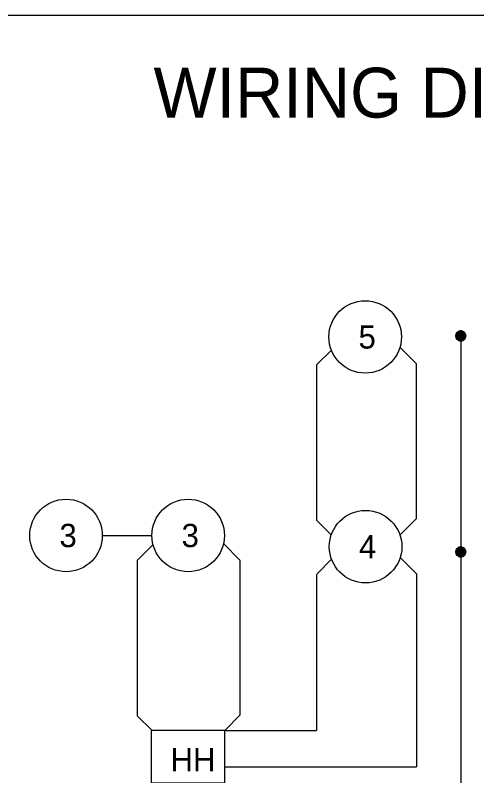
# Model space of a CAD drawing. Extents: x 45035 to 45823, y 31658 to 32158.
# Drawn here: x 45195.5 to 45334.2, y 31929.1 to 32157.9 of the extents above; entities that cross this region are included whole.
import ezdxf

# ---------------------------------------------------------------- set-up
doc = ezdxf.new("R2010")
doc.units = 0
for name, color, linetype in [('Level 35', 7, 'Continuous'), ('Level 59', 7, 'Continuous'), ('Level 60', 7, 'Continuous')]:
    doc.layers.add(name, color=color, linetype=linetype)

msp = doc.modelspace()

# ---------------------------------------------------------------- linework, layer by layer
at = {"layer": 'Level 35'}
msp.add_lwpolyline([(45822.62, 31657.89), (45035.12, 31657.89), (45035.12, 32157.89), (45822.62, 32157.89)], close=True, dxfattribs=at)
at = {"layer": 'Level 59'}
msp.add_lwpolyline([(45035.12, 32157.89), (45822.62, 32157.89), (45822.62, 31657.89), (45035.12, 31657.89)], close=True, dxfattribs=at)
at = {"layer": 'Level 60'}
for p, q in [((45329.35, 32061.43), (45329.35, 31996.47)), ((45315.96, 32053.15), (45311.07, 32058.04)), ((45286.05, 32052.7), (45290.5, 32057.15)), ((45315.96, 32053.15), (45315.96, 32006.44)), ((45286.05, 32052.7), (45286.05, 32006)), ((45286.05, 32006), (45290.5, 32001.55)), ((45315.96, 32006.44), (45311.07, 32001.55)), ((45221.65, 32001.41), (45236.56, 32001.41)), ((45232.12, 31993.92), (45236.9, 31998.69)), ((45263, 31994.03), (45258.07, 31998.96)), ((45329.35, 31996.47), (45329.35, 31916.53)), ((45232.12, 31993.92), (45232.12, 31947.21)), ((45263, 31994.03), (45263, 31947.32)), ((45286.06, 31989.8), (45290.51, 31994.25)), ((45316.05, 31989.86), (45311.15, 31994.75)), ((45285.96, 31989.7), (45285.96, 31942.76)), ((45316.05, 31989.86), (45316.05, 31931.79)), ((45232.12, 31947.21), (45236.69, 31942.65)), ((45263, 31947.32), (45258.44, 31942.76)), ((45258.44, 31942.76), (45285.96, 31942.76)), ((45258.44, 31931.79), (45316.05, 31931.79))]:
    msp.add_line(p, q, dxfattribs=at)
for points in [[(45327.85, 32061.43), (45327.88, 32061.12), (45327.97, 32060.84), (45328.06, 32060.66), (45328.19, 32060.48), (45328.35, 32060.31), (45328.56, 32060.16), (45328.81, 32060.03), (45329.03, 32059.96), (45329.35, 32059.93), (45329.6, 32059.95), (45329.82, 32060), (45330.03, 32060.09), (45330.26, 32060.24), (45330.4, 32060.36), (45330.57, 32060.56), (45330.68, 32060.73), (45330.76, 32060.92), (45330.83, 32061.17), (45330.85, 32061.43), (45330.82, 32061.73), (45330.75, 32061.98), (45330.62, 32062.23), (45330.46, 32062.44), (45330.22, 32062.65), (45329.95, 32062.8), (45329.59, 32062.91), (45329.22, 32062.92), (45328.9, 32062.86), (45328.6, 32062.73), (45328.36, 32062.56), (45328.16, 32062.34), (45328, 32062.09), (45327.91, 32061.85), (45327.86, 32061.62), (45327.85, 32061.41), (45327.95, 32061.53), (45327.95, 32061.43), (45327.95, 32061.33), (45327.95, 32061.23), (45327.95, 32061.13), (45328.05, 32060.93), (45328.15, 32060.73), (45328.25, 32060.53), (45328.45, 32060.33), (45328.75, 32060.13), (45329.05, 32060.03), (45329.45, 32060.03), (45329.65, 32060.03), (45329.95, 32060.13), (45330.15, 32060.23), (45330.35, 32060.43), (45330.55, 32060.63), (45330.65, 32060.83), (45330.75, 32061.13), (45330.75, 32061.43), (45330.75, 32061.73), (45330.65, 32062.03), (45330.45, 32062.33), (45330.25, 32062.53), (45329.95, 32062.73), (45329.65, 32062.83), (45329.35, 32062.83), (45328.95, 32062.83), (45328.55, 32062.63), (45328.35, 32062.43), (45328.15, 32062.23), (45328.05, 32062.03), (45327.95, 32061.83), (45327.95, 32061.63), (45327.95, 32061.53), (45328.05, 32061.43), (45328.05, 32061.23), (45328.15, 32060.93), (45328.25, 32060.73), (45328.45, 32060.43), (45328.75, 32060.23), (45328.95, 32060.13), (45329.75, 32060.13), (45329.95, 32060.23), (45330.25, 32060.43), (45330.45, 32060.63), (45330.55, 32060.83), (45330.65, 32061.33), (45330.65, 32061.83), (45330.45, 32062.13), (45330.25, 32062.43), (45329.95, 32062.63), (45329.55, 32062.73), (45328.95, 32062.73), (45328.55, 32062.53), (45328.35, 32062.33), (45328.15, 32062.03), (45328.05, 32061.73), (45328.05, 32061.43), (45328.15, 32061.53), (45328.15, 32061.13), (45328.35, 32060.73), (45328.55, 32060.43), (45328.95, 32060.23), (45329.75, 32060.23)], [(45329.75, 32060.23), (45330.25, 32060.53), (45330.55, 32061.13), (45330.55, 32061.83), (45330.35, 32062.13), (45329.95, 32062.53), (45329.55, 32062.63), (45328.95, 32062.63), (45328.55, 32062.43), (45328.25, 32062.03), (45328.15, 32061.83), (45328.15, 32061.53), (45328.25, 32061.33), (45328.25, 32061.03), (45328.45, 32060.73), (45328.75, 32060.43), (45328.95, 32060.33), (45329.75, 32060.33), (45330.15, 32060.53), (45330.45, 32061.03), (45330.45, 32061.83), (45330.05, 32062.33), (45329.75, 32062.53), (45328.85, 32062.53), (45328.55, 32062.23), (45328.35, 32062.03), (45328.25, 32061.83), (45328.25, 32061.33), (45328.35, 32061.43), (45328.35, 32061.03), (45328.75, 32060.53), (45329.05, 32060.43), (45329.75, 32060.43), (45330.15, 32060.63), (45330.35, 32061.03), (45330.35, 32061.83), (45329.95, 32062.33), (45329.55, 32062.43), (45328.85, 32062.43), (45328.55, 32062.13), (45328.35, 32061.93), (45328.35, 32061.43), (45328.45, 32061.33), (45328.45, 32061.03), (45328.75, 32060.63), (45328.95, 32060.53), (45329.75, 32060.53), (45330.15, 32060.73), (45330.25, 32061.03), (45330.25, 32061.83), (45329.95, 32062.23), (45329.65, 32062.33), (45328.85, 32062.33), (45328.45, 32061.93), (45328.45, 32061.33), (45328.55, 32061.43), (45328.55, 32061.03), (45328.75, 32060.73), (45328.95, 32060.63), (45329.75, 32060.63), (45329.95, 32060.73), (45330.15, 32060.93), (45330.15, 32061.83), (45329.95, 32062.13), (45329.65, 32062.23), (45328.85, 32062.23), (45328.55, 32061.93), (45328.55, 32061.43), (45328.65, 32061.33), (45328.65, 32061.03), (45328.75, 32060.83), (45328.95, 32060.73), (45329.75, 32060.73), (45330.05, 32060.93), (45330.05, 32061.83), (45329.95, 32062.03), (45329.65, 32062.13), (45328.85, 32062.13), (45328.65, 32061.93), (45328.65, 32061.33), (45328.75, 32061.43), (45328.75, 32061.03), (45328.95, 32060.83), (45329.75, 32060.83), (45329.95, 32061.03), (45329.95, 32061.93), (45329.65, 32062.03), (45328.85, 32062.03), (45328.75, 32061.93), (45328.75, 32061.43), (45328.85, 32061.33), (45328.85, 32061.03), (45328.95, 32060.93), (45329.75, 32060.93), (45329.85, 32061.03), (45329.85, 32061.83), (45329.65, 32061.93), (45328.85, 32061.93), (45328.85, 32061.33), (45328.95, 32061.43), (45328.95, 32061.03)], [(45328.95, 32061.03), (45329.75, 32061.03), (45329.75, 32061.83), (45328.95, 32061.83), (45328.95, 32061.43), (45329.05, 32061.33), (45329.05, 32061.13), (45329.65, 32061.13), (45329.65, 32061.73), (45329.05, 32061.73), (45329.05, 32061.33), (45329.15, 32061.43), (45329.15, 32061.23), (45329.55, 32061.23), (45329.55, 32061.63), (45329.15, 32061.63), (45329.15, 32061.43), (45329.25, 32061.33), (45329.45, 32061.33), (45329.45, 32061.53), (45329.25, 32061.53), (45329.25, 32061.33), (45329.35, 32061.43), (45329.45, 32061.33)], [(45327.85, 31996.46), (45327.88, 31996.15), (45327.97, 31995.88), (45328.06, 31995.7), (45328.19, 31995.51), (45328.35, 31995.35), (45328.56, 31995.19), (45328.81, 31995.07), (45329.03, 31995), (45329.35, 31994.97), (45329.6, 31994.99), (45329.82, 31995.04), (45330.03, 31995.13), (45330.26, 31995.28), (45330.4, 31995.4), (45330.57, 31995.59), (45330.68, 31995.77), (45330.76, 31995.96), (45330.83, 31996.2), (45330.85, 31996.46), (45330.82, 31996.77), (45330.75, 31997.01), (45330.62, 31997.26), (45330.46, 31997.47), (45330.22, 31997.69), (45329.95, 31997.84), (45329.59, 31997.94), (45329.22, 31997.96), (45328.9, 31997.9), (45328.6, 31997.77), (45328.36, 31997.6), (45328.16, 31997.38), (45328, 31997.13), (45327.91, 31996.89), (45327.86, 31996.65), (45327.85, 31996.45), (45327.95, 31996.56), (45327.95, 31996.46), (45327.95, 31996.36), (45327.95, 31996.26), (45327.95, 31996.16), (45328.05, 31995.96), (45328.15, 31995.76), (45328.25, 31995.56), (45328.45, 31995.36), (45328.75, 31995.16), (45329.05, 31995.06), (45329.45, 31995.06), (45329.65, 31995.06), (45329.95, 31995.16), (45330.15, 31995.26), (45330.35, 31995.46), (45330.55, 31995.66), (45330.65, 31995.86), (45330.75, 31996.16), (45330.75, 31996.46), (45330.75, 31996.76), (45330.65, 31997.06), (45330.45, 31997.36), (45330.25, 31997.56), (45329.95, 31997.76), (45329.65, 31997.86), (45329.35, 31997.86), (45328.95, 31997.86), (45328.55, 31997.66), (45328.35, 31997.46), (45328.15, 31997.26), (45328.05, 31997.06), (45327.95, 31996.86), (45327.95, 31996.66), (45327.95, 31996.56), (45328.05, 31996.46), (45328.05, 31996.26), (45328.15, 31995.96), (45328.25, 31995.76), (45328.45, 31995.46), (45328.75, 31995.26), (45328.95, 31995.16), (45329.75, 31995.16), (45329.95, 31995.26), (45330.25, 31995.46), (45330.45, 31995.66), (45330.55, 31995.86), (45330.65, 31996.36), (45330.65, 31996.86), (45330.45, 31997.16), (45330.25, 31997.46), (45329.95, 31997.66), (45329.55, 31997.76), (45328.95, 31997.76), (45328.55, 31997.56), (45328.35, 31997.36), (45328.15, 31997.06), (45328.05, 31996.76), (45328.05, 31996.46), (45328.15, 31996.56), (45328.15, 31996.16), (45328.35, 31995.76), (45328.55, 31995.46), (45328.95, 31995.26), (45329.75, 31995.26)], [(45329.75, 31995.26), (45330.25, 31995.56), (45330.55, 31996.16), (45330.55, 31996.86), (45330.35, 31997.16), (45329.95, 31997.56), (45329.55, 31997.66), (45328.95, 31997.66), (45328.55, 31997.46), (45328.25, 31997.06), (45328.15, 31996.86), (45328.15, 31996.56), (45328.25, 31996.36), (45328.25, 31996.06), (45328.45, 31995.76), (45328.75, 31995.46), (45328.95, 31995.36), (45329.75, 31995.36), (45330.15, 31995.56), (45330.45, 31996.06), (45330.45, 31996.86), (45330.05, 31997.36), (45329.75, 31997.56), (45328.85, 31997.56), (45328.55, 31997.26), (45328.35, 31997.06), (45328.25, 31996.86), (45328.25, 31996.36), (45328.35, 31996.46), (45328.35, 31996.06), (45328.75, 31995.56), (45329.05, 31995.46), (45329.75, 31995.46), (45330.15, 31995.66), (45330.35, 31996.06), (45330.35, 31996.86), (45329.95, 31997.36), (45329.55, 31997.46), (45328.85, 31997.46), (45328.55, 31997.16), (45328.35, 31996.96), (45328.35, 31996.46), (45328.45, 31996.36), (45328.45, 31996.06), (45328.75, 31995.66), (45328.95, 31995.56), (45329.75, 31995.56), (45330.15, 31995.76), (45330.25, 31996.06), (45330.25, 31996.86), (45329.95, 31997.26), (45329.65, 31997.36), (45328.85, 31997.36), (45328.45, 31996.96), (45328.45, 31996.36), (45328.55, 31996.46), (45328.55, 31996.06), (45328.75, 31995.76), (45328.95, 31995.66), (45329.75, 31995.66), (45329.95, 31995.76), (45330.15, 31995.96), (45330.15, 31996.86), (45329.95, 31997.16), (45329.65, 31997.26), (45328.85, 31997.26), (45328.55, 31996.96), (45328.55, 31996.46), (45328.65, 31996.36), (45328.65, 31996.06), (45328.75, 31995.86), (45328.95, 31995.76), (45329.75, 31995.76), (45330.05, 31995.96), (45330.05, 31996.86), (45329.95, 31997.06), (45329.65, 31997.16), (45328.85, 31997.16), (45328.65, 31996.96), (45328.65, 31996.36), (45328.75, 31996.46), (45328.75, 31996.06), (45328.95, 31995.86), (45329.75, 31995.86), (45329.95, 31996.06), (45329.95, 31996.96), (45329.65, 31997.06), (45328.85, 31997.06), (45328.75, 31996.96), (45328.75, 31996.46), (45328.85, 31996.36), (45328.85, 31996.06), (45328.95, 31995.96), (45329.75, 31995.96), (45329.85, 31996.06), (45329.85, 31996.86), (45329.65, 31996.96), (45328.85, 31996.96), (45328.85, 31996.36), (45328.95, 31996.46), (45328.95, 31996.06)], [(45328.95, 31996.06), (45329.75, 31996.06), (45329.75, 31996.86), (45328.95, 31996.86), (45328.95, 31996.46), (45329.05, 31996.36), (45329.05, 31996.16), (45329.65, 31996.16), (45329.65, 31996.76), (45329.05, 31996.76), (45329.05, 31996.36), (45329.15, 31996.46), (45329.15, 31996.26), (45329.55, 31996.26), (45329.55, 31996.66), (45329.15, 31996.66), (45329.15, 31996.46), (45329.25, 31996.36), (45329.45, 31996.36), (45329.45, 31996.56), (45329.25, 31996.56), (45329.25, 31996.36), (45329.35, 31996.46), (45329.45, 31996.36)]]:
    msp.add_lwpolyline(points, dxfattribs=at)
msp.add_lwpolyline([(45236.36, 31927), (45258.44, 31927), (45258.44, 31942.76), (45236.36, 31942.76)], close=True, dxfattribs=at)
for centre, radius in [((45300.63, 32061.12), 10.9), ((45329.35, 32061.43), 1.5), ((45210.75, 32001.41), 10.9), ((45247.45, 32001.41), 10.9), ((45300.76, 31998.04), 10.9), ((45329.35, 31996.46), 1.5)]:
    msp.add_circle(centre, radius, dxfattribs=at)

# ---------------------------------------------------------------- texts
at = {"layer": 'Level 59'}
msp.add_text('WIRING DIAGRAM FOR LIGHTING', height=15, dxfattribs=at).set_placement((45237.05, 32127.09))
at = {"layer": 'Level 60'}
for s, p in [('5', (45298.64, 32057.62)), ('3', (45208.77, 31997.91)), ('3', (45245.47, 31997.91)), ('4', (45298.78, 31994.54)), ('HH', (45242.14, 31930.44))]:
    msp.add_text(s, height=7, dxfattribs=at).set_placement(p)

doc.saveas('drawing.dxf')
